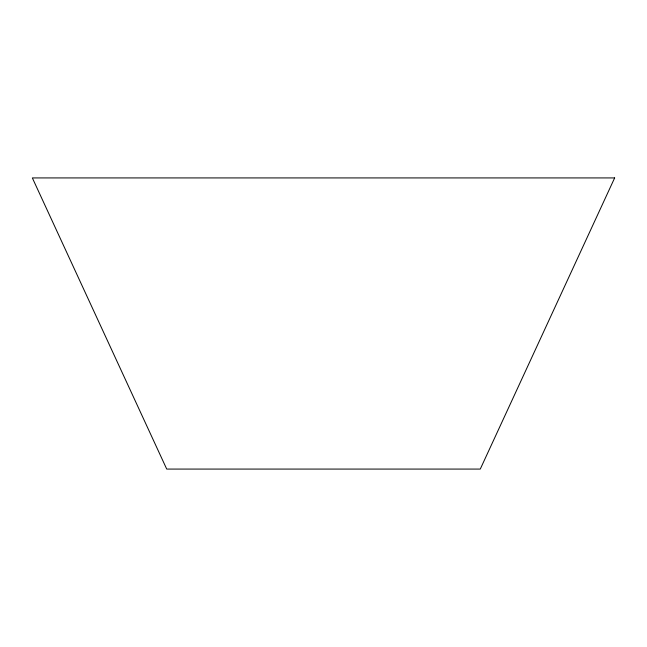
<?xml version="1.0" encoding="UTF-8"?>
<svg xmlns="http://www.w3.org/2000/svg" width="647" height="647" viewBox="0 0 647 647"><rect width="100%" height="100%" fill="white"/><g stroke="black" fill="none" stroke-linecap="round" stroke-linejoin="round"><path stroke-width="0.97" d="M614.65 177.925L480.276 469.075L166.724 469.075L32.35 177.925L614.65 177.925"/></g></svg>
